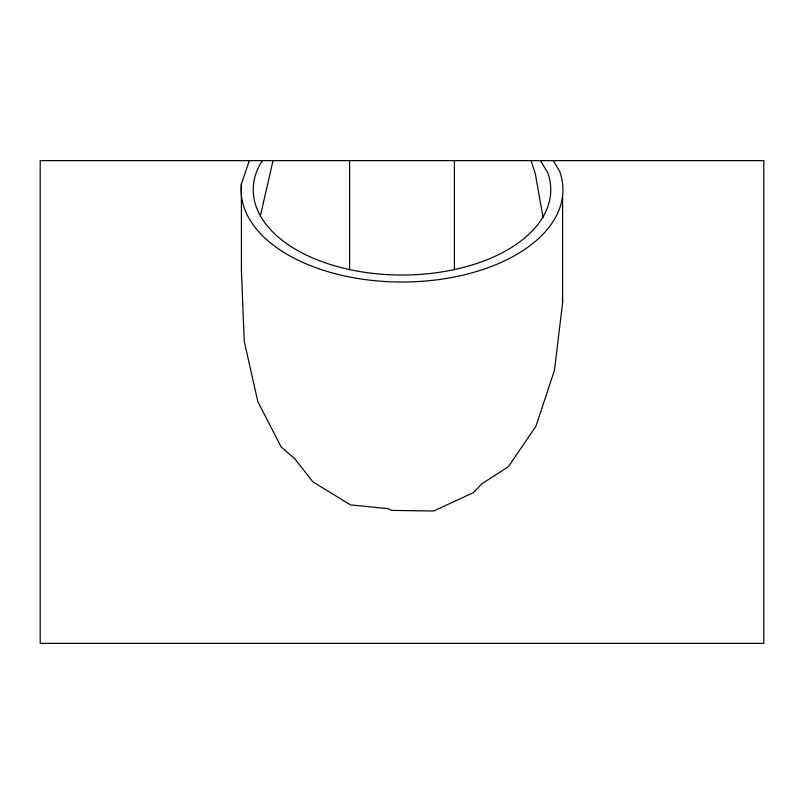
<?xml version="1.0" encoding="UTF-8"?>
<svg xmlns="http://www.w3.org/2000/svg" width="804" height="804" viewBox="0 0 804 804"><rect width="100%" height="100%" fill="white"/><g stroke="black" fill="none" stroke-linecap="round" stroke-linejoin="round"><path stroke-width="1.21" d="M260.677 214.648L273.018 160.619M562.599 195.593L562.599 302.676L554.469 370.252L535.956 426.22L508.319 466.782L482.129 483.586L473.435 492.611L433.678 511.022L391.759 510.399L388.01 508.62L350.544 504.912L312.836 481.847L294.847 458.843L281.199 447.024L257.803 401.588L244.225 341.197L241.401 269.973L241.401 183.855L249.391 160.619M262.617 160.619L261.059 162.438A148.75 85.314 0 0 0 392.533 274.867A148.75 85.314 0 0 0 547.836 172.93L540.509 160.619M553.263 160.619L559.775 171.553A160.921 92.299 0 0 1 412.814 281.812A160.921 92.299 0 0 1 241.401 183.855M531.112 160.619L535.293 173.674L543.082 217.552M562.408 297.711L562.599 302.676M454.401 160.619L454.401 269.802M349.599 160.619L349.599 269.802M763.8 160.619L40.2 160.619L40.2 643.381L763.8 643.381L763.8 160.619"/></g></svg>
